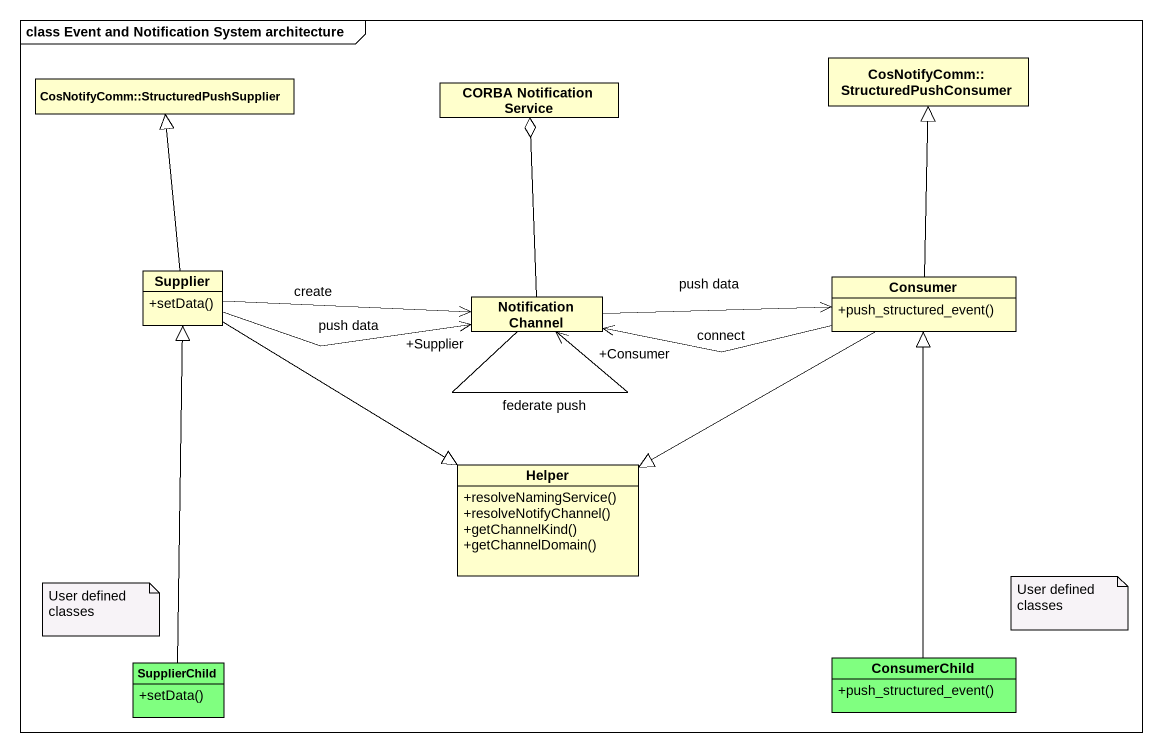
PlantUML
@startuml
mainframe class Event and Notification System architecture
hide circle
hide empty members
skinparam classAttributeIconSize 0
class "CosNotifyComm::StructuredPushConsumer" as CosNotifyComm #FFFFCC
class "CosNotifyComm::StructuredPushSupplier" as CosNotifyComm_2 #FFFFCC
class "CORBA Notification Service" as CORBA_Notification_Service #FFFFCC
class Supplier #FFFFCC {
  +setData()
}
class Consumer #FFFFCC {
  +push_structured_event()
}
class "Notification Channel" as Notification_Channel #FFFFCC
class Helper #FFFFCC {
  +resolveNamingService()
  +resolveNotifyChannel()
  +getChannelKind()
  +getChannelDomain()
}
class SupplierChild #80FF80 {
  +setData()
}
class ConsumerChild #80FF80 {
  +push_structured_event()
}
CORBA_Notification_Service o-- Notification_Channel
Supplier -up-|> CosNotifyComm_2
Supplier -right-> Notification_Channel : push data
Supplier -right-> Notification_Channel : create
Supplier --|> Helper
Consumer -up-|> CosNotifyComm
Consumer -left-> Notification_Channel : connect
Consumer -left-|> Helper
Notification_Channel -right-> Consumer : push data
Notification_Channel "+Supplier" --> "+Consumer" Notification_Channel : federate push
SupplierChild -up-|> Supplier
ConsumerChild -up-|> Consumer
note as N1
  User defined classes
end note
note as N2
  User defined classes
end note
@enduml
